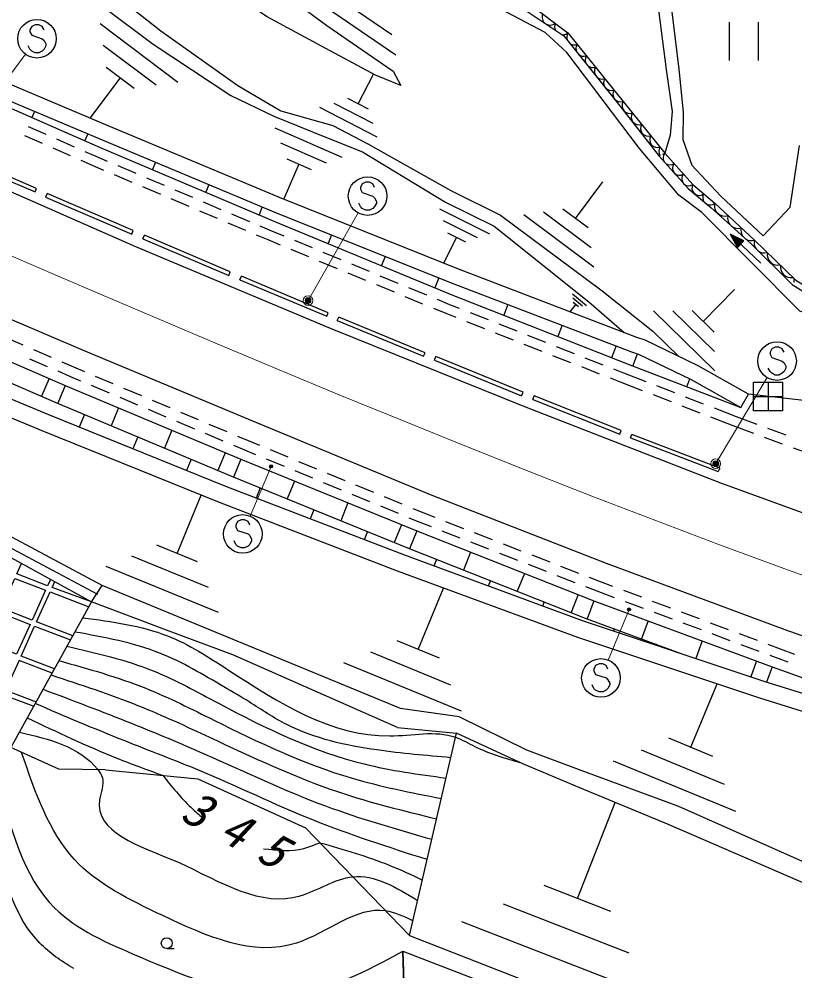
# Model space of a CAD drawing. Units: millimetres at full size, sheet at 1:1000; details may follow other scales. Extents: x 40000 to 680000, y 20000 to 380000.
# Drawn here: x 101730 to 141962, y 263016 to 312389 of the extents above; entities that cross this region are included whole.
import ezdxf

# ---------------------------------------------------------------- set-up
doc = ezdxf.new("R2010")
doc.units = ezdxf.units.MM
doc.header["$LTSCALE"] = 1000
doc.header["$PDMODE"] = 32
doc.header["$PDSIZE"] = 500
doc.linetypes.add('CHAIN', pattern=[18.5, 12, -1.5, 3.5, -1.5])
for name, color, linetype, lineweight in [('M-BGD', 7, 'Continuous', 25), ('M-BMK', 2, 'CHAIN', 13), ('M-STR-HTXT', 7, 'Continuous', 13), ('M-STR-STRC', 7, 'Continuous', 25)]:
    doc.layers.add(name, color=color, linetype=linetype, lineweight=lineweight)
doc.styles.add('ＭＳ ゴシック', font='')
doc.styles.get('ＭＳ ゴシック').set_extended_font_data('MS Gothic')

msp = doc.modelspace()

# ---------------------------------------------------------------- linework, layer by layer
at = {"layer": 'M-BGD'}
for p, q in [((121262, 310523), (117298, 313229)), ((118365, 313430), (121061, 311590)), ((105936, 312154), (109970, 309116)), ((138552, 312234), (138552, 310234)), ((140052, 312234), (140052, 310234)), ((108839, 308957), (106095, 311022)), ((106255, 309891), (107707, 308797)), ((106981, 309344), (105402, 307246)), ((119306, 307989), (120103, 309537)), ((119842, 307713), (118770, 308265)), ((102529, 307601), (102398, 307290)), ((120305, 306269), (117326, 307802)), ((118048, 308033), (120073, 306991)), ((102210, 306813), (103125, 306410)), ((114994, 306744), (118474, 305219)), ((118002, 306860), (119818, 305925)), ((102009, 306355), (102925, 305952)), ((103674, 306168), (104589, 305766)), ((105293, 306436), (105145, 306085)), ((117666, 306243), (119546, 305507)), ((103474, 305710), (104389, 305307)), ((117674, 304906), (115307, 305943)), ((98122, 305321), (102563, 303424)), ((102641, 303608), (98201, 305505)), ((105139, 305524), (105713, 305271)), ((105713, 305271), (106307, 305019)), ((115620, 305142), (116873, 304593)), ((104938, 305066), (105514, 304812)), ((105514, 304812), (106111, 304559)), ((106859, 304785), (107780, 304394)), ((108809, 304963), (108650, 304584)), ((116246, 304867), (115453, 303057)), ((106663, 304324), (107584, 303934)), ((108332, 304159), (109253, 303769)), ((108136, 303699), (109057, 303309)), ((111576, 303805), (111411, 303411)), ((130590, 302043), (132008, 303937)), ((102563, 303424), (102641, 303608)), ((103185, 303334), (103106, 303150)), ((103106, 303150), (107573, 301233)), ((107652, 301417), (103185, 303334)), ((109805, 303534), (110725, 303144)), ((109609, 303074), (110530, 302684)), ((111278, 302909), (112198, 302518)), ((111082, 302449), (112002, 302058)), ((112750, 302284), (113671, 301893)), ((114344, 302648), (114173, 302238)), ((123526, 302542), (126126, 301256)), ((131538, 299514), (127896, 302241)), ((128915, 302388), (131392, 300533)), ((131245, 301552), (129934, 302534)), ((112555, 301824), (113475, 301433)), ((125504, 301046), (123737, 301920)), ((107573, 301233), (107652, 301417)), ((108154, 300990), (108232, 301174)), ((112683, 299279), (108232, 301174)), ((114027, 301199), (114624, 300946)), ((114223, 301659), (114818, 301407)), ((114818, 301407), (115456, 301142)), ((117932, 301194), (117753, 300746)), ((123947, 301298), (124883, 300836)), ((140184, 299722), (138608, 301224)), ((108154, 300990), (112604, 299095)), ((114624, 300946), (115266, 300680)), ((116011, 300913), (116935, 300531)), ((124415, 301067), (123747, 299715)), ((115821, 300451), (116745, 300068)), ((117489, 300301), (118413, 299919)), ((117299, 299839), (118223, 299456)), ((120717, 300077), (120525, 299598)), ((112604, 299095), (112683, 299279)), ((118777, 299227), (119701, 298845)), ((118968, 299689), (119892, 299307)), ((113181, 298870), (113258, 299054)), ((113181, 298870), (117681, 296973)), ((117759, 297157), (113258, 299054)), ((120446, 299078), (121370, 298695)), ((123501, 298959), (123296, 298450)), ((120256, 298615), (121180, 298233)), ((121925, 298466), (122849, 298084)), ((137207, 296709), (138826, 298363)), ((121734, 298004), (122658, 297621)), ((123403, 297854), (124042, 297590)), ((130423, 298128), (131158, 297526)), ((130944, 297505), (130444, 297914)), ((123213, 297392), (123855, 297126)), ((124042, 297590), (124558, 297387)), ((127082, 297576), (126871, 297024)), ((130598, 297592), (130285, 297209)), ((130466, 297700), (130731, 297484)), ((137802, 294135), (134621, 297247)), ((135628, 297258), (137791, 295142)), ((137780, 296149), (136635, 297269)), ((117681, 296973), (117759, 297157)), ((118228, 296747), (118304, 296932)), ((118228, 296747), (122710, 294899)), ((122787, 295084), (118304, 296932)), ((123855, 297126), (124373, 296922)), ((125116, 297167), (126047, 296801)), ((94553, 296454), (103633, 292502)), ((124932, 296703), (125862, 296336)), ((126605, 296581), (127536, 296215)), ((129884, 296505), (129662, 295923)), ((101003, 295882), (101921, 295486)), ((126420, 296117), (127351, 295751)), ((128094, 295996), (129024, 295630)), ((102472, 295248), (103390, 294851)), ((127909, 295531), (128840, 295165)), ((129583, 295410), (130513, 295044)), ((132686, 295434), (132453, 294823)), ((102266, 294770), (103184, 294374)), ((122710, 294899), (122787, 295084)), ((123272, 294698), (123347, 294883)), ((127865, 293034), (123347, 294883)), ((129398, 294945), (130329, 294579)), ((131072, 294824), (132002, 294458)), ((133548, 294393), (133789, 295022)), ((103941, 294613), (104559, 294347)), ((104559, 294347), (105126, 294107)), ((123272, 294698), (127789, 292849)), ((130887, 294359), (131818, 293993)), ((103735, 294136), (104354, 293869)), ((104354, 293869), (104924, 293628)), ((105679, 293874), (106601, 293485)), ((132376, 293774), (132895, 293570)), ((132561, 294238), (133077, 294035)), ((133077, 294035), (134223, 293591)), ((103300, 293738), (102901, 292821)), ((104121, 293380), (103734, 292458)), ((105477, 293395), (106398, 293006)), ((132895, 293570), (134043, 293124)), ((134782, 293374), (135714, 293012)), ((136348, 293318), (136508, 293733)), ((136579, 293699), (139158, 292239)), ((140564, 293562), (140564, 292062)), ((107153, 293251), (108075, 292862)), ((127789, 292849), (127865, 293034)), ((128363, 292657), (128437, 292843)), ((132955, 291047), (128437, 292843)), ((134603, 292907), (135535, 292546)), ((136274, 292795), (137206, 292434)), ((139158, 292239), (139552, 292935)), ((143026, 292529), (139552, 292935)), ((139814, 292812), (141314, 292811)), ((103632, 292501), (112742, 288678)), ((106951, 292772), (107872, 292383)), ((108627, 292629), (109549, 292240)), ((128363, 292657), (132882, 290861)), ((136095, 292329), (137027, 291967)), ((105117, 291878), (104844, 291227)), ((106887, 292219), (106500, 291297)), ((108425, 292150), (109346, 291761)), ((110101, 292007), (111023, 291618)), ((137766, 292217), (138912, 291773)), ((139149, 292242), (139149, 292243)), ((109899, 291528), (110820, 291139)), ((111575, 291385), (112497, 290996)), ((137586, 291750), (138735, 291305)), ((138735, 291305), (139804, 290913)), ((138912, 291773), (139978, 291382)), ((109654, 291058), (109267, 290136)), ((111373, 290906), (112294, 290517)), ((132882, 290861), (132955, 291047)), ((133439, 290661), (133511, 290847)), ((138058, 289101), (133511, 290847)), ((140541, 291176), (141480, 290832)), ((107884, 290717), (107625, 290100)), ((113049, 290762), (113617, 290523)), ((113617, 290523), (114190, 290287)), ((133439, 290661), (137986, 288914)), ((140367, 290707), (141306, 290363)), ((106039, 283001), (93342, 289818)), ((112420, 289898), (112033, 288975)), ((112847, 290283), (113417, 290043)), ((113417, 290043), (113993, 289805)), ((114745, 290058), (115669, 289677)), ((141869, 290157), (142808, 289813)), ((110650, 289556), (110405, 288973)), ((113229, 289558), (112851, 288632)), ((114548, 289576), (115472, 289195)), ((116224, 289448), (117148, 289067)), ((93105, 288960), (105487, 282159)), ((93184, 289291), (105796, 282555)), ((116027, 288966), (116951, 288585)), ((117703, 288838), (118627, 288457)), ((138058, 289101), (137986, 288914)), ((112742, 288677), (121871, 284959)), ((116007, 288427), (115630, 287501)), ((117506, 288356), (118431, 287975)), ((114241, 288066), (114026, 287538)), ((119182, 288228), (120106, 287847)), ((109931, 284664), (111178, 287694)), ((118985, 287746), (119910, 287365)), ((120661, 287618), (121586, 287237)), ((117019, 286935), (116826, 286461)), ((118786, 287295), (118408, 286369)), ((120464, 287136), (121389, 286755)), ((122140, 287008), (122713, 286772)), ((121944, 286526), (122520, 286289)), ((122713, 286772), (123282, 286551)), ((121564, 286164), (121187, 285238)), ((122520, 286289), (123093, 286066)), ((123841, 286333), (124773, 285971)), ((119798, 285804), (119627, 285385)), ((122350, 285844), (121983, 284914)), ((123652, 285849), (124584, 285487)), ((125332, 285754), (126265, 285392)), ((110979, 284233), (108882, 285096)), ((121870, 284958), (131086, 281316)), ((125143, 285270), (126076, 284907)), ((126824, 285175), (127756, 284812)), ((107566, 284548), (111528, 282917)), ((125140, 284741), (124773, 283811)), ((126635, 284690), (127567, 284328)), ((128315, 284595), (129247, 284233)), ((112076, 281601), (106250, 283999)), ((123378, 284362), (123242, 284019)), ((128126, 284111), (129058, 283749)), ((129807, 284016), (130739, 283654)), ((127930, 283638), (127563, 282708)), ((129618, 283531), (130550, 283169)), ((131298, 283436), (131867, 283215)), ((105487, 282159), (106039, 283001)), ((126168, 283260), (126058, 282981)), ((131109, 282952), (131682, 282729)), ((131867, 283215), (132506, 282976)), ((122431, 279692), (123737, 282866)), ((130720, 282535), (130353, 281605)), ((131682, 282729), (132593, 282391)), ((133068, 282765), (134004, 282414)), ((105487, 282159), (101303, 274599)), ((128958, 282157), (128873, 281942)), ((131532, 282215), (131185, 281277)), ((133156, 282182), (134093, 281834)), ((134566, 282204), (135503, 281853)), ((134655, 281625), (135593, 281277)), ((136064, 281642), (137001, 281292)), ((131085, 281314), (136155, 279439)), ((134346, 281174), (133999, 280236)), ((136155, 281068), (137093, 280720)), ((137563, 281081), (138499, 280730)), ((132592, 280757), (132549, 280641)), ((137655, 280511), (138593, 280163)), ((139061, 280520), (139997, 280169)), ((123529, 279240), (121332, 280144)), ((137159, 280134), (136820, 279217)), ((139155, 279954), (140093, 279606)), ((140559, 279958), (141198, 279719)), ((119953, 279570), (124104, 277861)), ((135406, 279716), (135397, 279692)), ((141198, 279719), (141938, 279450)), ((124678, 276483), (118575, 278995)), ((139973, 279093), (139668, 278267)), ((140655, 279397), (141592, 279049)), ((140778, 278795), (140492, 277994)), ((136563, 274616), (137926, 277907)), ((100933, 277345), (102490, 276745)), ((121353, 275644), (124416, 275343)), ((121977, 264848), (124416, 275343)), ((137702, 274144), (135424, 275087)), ((133992, 274494), (138296, 272712)), ((138889, 271280), (132560, 273901)), ((130690, 266769), (132632, 271760)), ((132418, 266096), (128962, 267441)), ((126829, 266503), (133356, 263963)), ((134294, 261830), (124695, 265565)), ((121977, 264848), (138779, 258311)), ((109396, 264173), (109771, 264182)), ((121638, 264035), (138129, 257709)), ((121638, 264035), (121749, 260022))]:
    msp.add_line(p, q, dxfattribs=at)
for points in [[(103768, 324262), (106830, 322668), (110857, 319169), (112060, 316930), (113919, 314860), (117687, 312046), (121136, 309691), (121531, 308948), (120205, 309474), (117856, 310737), (114560, 312514), (110308, 315461), (107756, 317295)], [(133357, 319662), (134888, 312856), (135292, 309776), (135591, 307600), (135497, 306362), (135220, 305434)], [(137133, 302358), (135945, 303259), (133906, 305668), (130129, 310650), (129015, 311692), (126353, 313099), (123969, 314588), (120278, 315516), (118461, 316726)], [(122859, 316228), (122538, 315760), (128000, 312830), (129972, 311523), (132805, 307981), (134919, 305284), (136416, 303592), (137608, 302614)], [(123062, 316449), (128232, 313146), (130184, 311666), (133054, 308112), (135220, 305434), (136671, 303815), (137801, 302834)], [(139552, 292935), (136950, 294409), (134194, 295728), (133767, 295877), (124571, 299392), (115451, 303051), (106351, 306858), (97316, 310667), (88322, 314593)], [(104317, 314944), (106658, 313694), (109074, 311784), (113070, 308949), (115298, 307636), (118002, 306860)], [(103967, 314250), (106152, 312987), (108683, 311082), (112708, 308416), (114940, 307358), (117666, 306243)], [(88002, 313860), (87876, 313677), (96879, 309711), (105945, 305734), (115022, 301878), (124176, 298086), (133319, 294481), (139158, 292239)], [(88002, 313860), (97000, 309932), (106041, 306121), (115148, 302311), (124280, 298647), (133492, 295126), (133889, 294987), (136579, 293699)], [(135563, 312894), (135945, 309789), (136157, 307558), (136143, 306148), (136617, 304802), (138109, 303223)], [(119818, 305925), (124111, 303498), (126700, 302224), (131959, 298287), (134593, 296202), (135924, 294900)], [(138109, 303223), (140311, 301146), (141720, 302628), (142205, 305837)], [(119546, 305507), (123836, 302898), (126358, 301651), (131271, 297722), (133109, 296128)], [(137801, 302834), (139857, 300921), (142001, 298840), (142951, 298249)], [(147406, 292352), (145204, 296636), (144426, 296533), (142221, 297237), (137133, 302358)], [(137608, 302614), (139693, 300723), (141823, 298619), (142917, 297934), (144980, 297537), (146365, 298032), (147993, 298857), (149457, 298898), (150830, 298562), (154840, 297679), (156895, 296982), (161490, 295997)], [(95048, 297329), (104121, 293380), (113229, 289558), (122350, 285844), (131532, 282215), (140778, 278795), (150015, 275493), (149805, 275085), (140421, 278016), (131006, 281156), (121674, 284597), (112448, 288145), (103277, 291863), (94108, 295667), (90133, 297249)], [(149537, 274225), (140145, 277160), (130708, 280307), (121357, 283755), (112117, 287308), (102935, 291030), (93769, 294833), (89772, 296424)], [(103358, 283328), (103208, 282996), (101620, 283608), (101864, 284149)], [(105487, 282159), (103441, 282906), (103578, 283208)], [(128056, 274476), (124552, 276190), (121502, 276637), (106039, 283001)], [(104516, 280405), (102640, 281129), (103339, 282678), (105346, 281904)], [(121353, 275644), (112817, 279413), (109510, 280646), (105487, 282159)], [(103565, 278686), (101838, 279352), (102537, 280901), (104394, 280185)], [(103443, 278466), (101735, 279124), (101036, 277575), (102613, 276967)], [(168371, 257599), (160992, 260861), (151223, 265036), (143292, 268279), (135936, 271538), (130885, 273415), (128056, 274476), (124552, 276190)], [(142785, 267406), (135445, 270594), (130811, 272523), (127848, 273759), (124416, 275343)], [(106209, 273455), (103799, 273475), (101303, 274599)], [(106209, 273455), (111002, 272973), (116587, 270439), (121977, 264848)], [(138696, 258234), (136936, 256605), (131082, 255645), (127165, 255971), (125023, 256705), (122263, 258524), (121749, 260022), (121638, 264035)]]:
    msp.add_lwpolyline(points, dxfattribs=at)
for points in [[(138608, 301224), (138986, 300532), (139317, 300880)], [(138673, 301161), (138995, 300586), (139264, 300868)], [(138739, 301099), (139004, 300639), (139211, 300856)], [(138804, 301037), (139014, 300692), (139159, 300844)], [(138869, 300975), (139023, 300745), (139106, 300832)], [(138956, 300892), (139032, 300799), (139053, 300820)], [(139814, 292062), (139814, 293562), (141314, 293561), (141314, 292061)], [(101517, 283380), (103105, 282768), (102406, 281219), (100818, 281831)], [(101604, 279442), (100016, 280054), (100715, 281603), (102303, 280991)]]:
    msp.add_lwpolyline(points, close=True, dxfattribs=at)
for centre, radius in [((114799, 289189), 75), ((114799, 289189), 45), ((114799, 289189), 15), ((133359, 281768), 75), ((133359, 281768), 45), ((133359, 281768), 15), ((109390, 264458), 285)]:
    msp.add_circle(centre, radius, dxfattribs=at)
for centre, radius, start, end in [((129273, 312493), 422, 157.6927, 234.6299), ((129273, 312493), 422, 238.3146, 307.9748), ((129924, 311999), 422, 157.6927, 207.7314), ((129924, 311999), 422, 265.2131, 299.97), ((130532, 311458), 406, 149.1404, 206.7815), ((130532, 311458), 406, 230.52, 288.6833), ((131011, 310866), 406, 149.1404, 209.4629), ((131011, 310866), 406, 227.8386, 288.6833), ((131489, 310273), 406, 149.1404, 213.3485), ((131489, 310273), 406, 223.953, 288.6833), ((131967, 309681), 406, 149.1404, 288.6833), ((132445, 309088), 406, 149.1404, 288.6833), ((132924, 308496), 406, 149.1404, 288.6833), ((133402, 307904), 406, 149.1404, 288.6833), ((133880, 307311), 406, 149.1404, 288.6833), ((134358, 306719), 406, 149.1404, 288.6833), ((134837, 306126), 406, 149.1404, 288.6833), ((134391, 306256), 406, 281.1111, 288.6833), ((134869, 305663), 406, 149.1404, 156.8134), ((135315, 305534), 406, 149.1404, 213.1714), ((135002, 305725), 364, 285.9753, 306.8766), ((135486, 305185), 364, 136.886, 212.2588), ((135486, 305185), 364, 230.7562, 306.8766), ((135969, 304646), 364, 136.886, 221.3971), ((135969, 304646), 364, 221.6179, 306.8766), ((136453, 304106), 364, 136.886, 306.8766), ((136997, 303620), 380, 149.0389, 309.0243), ((137562, 303129), 380, 149.0389, 217.2278), ((137562, 303129), 380, 243.9863, 309.0243), ((138321, 302706), 536, 166.1401, 287.9773), ((139006, 302068), 536, 166.1401, 227.2824), ((139006, 302068), 536, 228.3123, 287.9773), ((139692, 301430), 536, 166.1401, 215.6003), ((139692, 301430), 536, 239.9943, 287.9773), ((140377, 300792), 536, 166.1401, 217.5021), ((140377, 300792), 536, 233.2148, 285.5702), ((141063, 300155), 536, 168.6078, 283.1026), ((141748, 299517), 536, 171.1458, 280.5645), ((141218, 299634), 536, 281.6697, 287.9773), ((141903, 298996), 536, 166.1401, 172.6982), ((142433, 298879), 536, 173.7661, 195.4748)]:
    msp.add_arc(centre, radius, start, end, dxfattribs=at)
for points, knots in [([(105033, 281340), (106547, 281138), (108060, 280936), (109436, 280392), (110541, 279956), (111558, 279299), (112595, 278626), (115183, 276949), (117900, 275172), (120952, 275206), (122107, 275220), (123316, 275511), (124368, 275137), (124710, 275015), (125035, 274822), (125370, 274658), (126114, 274291), (126905, 274060), (127696, 273829)], [0, 0, 0, 0, 1, 1, 1, 2, 2, 2, 3, 3, 3, 4, 4, 4, 5, 5, 5, 6, 6, 6, 6]), ([(124122, 274079), (122846, 274188), (121569, 274296), (120287, 274480), (118676, 274711), (117056, 275062), (115621, 275791), (114944, 276136), (114308, 276565), (113662, 276970), (113229, 277240), (112789, 277496), (112350, 277754), (111279, 278384), (110204, 279030), (109059, 279487), (107651, 280049), (106137, 280323), (104622, 280597)], [0, 0, 0, 0, 1, 1, 1, 2, 2, 2, 3, 3, 3, 4, 4, 4, 5, 5, 5, 6, 6, 6, 6]), ([(104211, 279855), (105732, 279506), (107252, 279157), (108683, 278582), (109858, 278110), (110973, 277486), (112104, 276882), (114514, 275596), (116997, 274405), (119622, 273754), (121014, 273409), (122445, 273215), (123876, 273021)], [0, 0, 0, 0, 1, 1, 1, 2, 2, 2, 3, 3, 3, 4, 4, 4, 4]), ([(103800, 279112), (105324, 278687), (106847, 278262), (108306, 277677), (109517, 277191), (110683, 276595), (111858, 276010), (114164, 274862), (116503, 273755), (118957, 273028), (120485, 272575), (122058, 272269), (123630, 271963)], [0, 0, 0, 0, 1, 1, 1, 2, 2, 2, 3, 3, 3, 4, 4, 4, 4]), ([(103389, 278370), (104915, 277869), (106442, 277368), (107929, 276772), (109175, 276273), (110393, 275708), (111612, 275138), (113808, 274112), (116004, 273072), (118292, 272302), (119957, 271741), (121671, 271323), (123385, 270906)], [0, 0, 0, 0, 1, 1, 1, 2, 2, 2, 3, 3, 3, 4, 4, 4, 4]), ([(102978, 277627), (104507, 277050), (106036, 276473), (107553, 275867), (108833, 275355), (110104, 274823), (111367, 274266), (113446, 273348), (115501, 272365), (117628, 271575), (119430, 270906), (121284, 270377), (123139, 269848)], [0, 0, 0, 0, 1, 1, 1, 2, 2, 2, 3, 3, 3, 4, 4, 4, 4]), ([(122893, 268790), (120898, 269430), (118903, 270070), (116963, 270849), (114993, 271639), (113080, 272573), (111121, 273394), (109816, 273941), (108490, 274438), (107176, 274962), (105630, 275578), (104099, 276231), (102567, 276884)], [0, 0, 0, 0, 1, 1, 1, 2, 2, 2, 3, 3, 3, 4, 4, 4, 4]), ([(102156, 276142), (103691, 275414), (105225, 274687), (106799, 274057), (107591, 273740), (108393, 273447), (109195, 273155)], [0, 0, 0, 0, 1, 1, 1, 2, 2, 2, 2]), ([(101746, 275399), (103303, 275035), (104861, 274671), (105811, 273458), (105914, 273327), (106010, 273186), (106052, 273035), (106153, 272680), (105963, 272271), (105902, 271900), (105622, 270239), (107969, 269484), (109917, 268691), (112298, 267578), (114258, 266311), (116314, 266918), (117210, 267182), (118124, 267802), (119033, 267902), (120160, 268026), (121281, 267350), (122401, 266675)], [0, 0, 0, 0, 1, 1, 1, 2, 2, 2, 3, 3, 3, 4, 4, 4, 5, 5, 5, 6, 6, 6, 7, 7, 7, 7]), ([(122155, 265617), (121682, 265840), (121209, 266064), (120737, 266134), (119205, 266362), (117696, 264976), (116124, 264465), (113856, 263727), (111459, 264812), (109190, 265885), (107450, 266707), (105786, 267523), (104610, 268796), (103269, 270249), (102565, 272298), (101861, 274348)], [0, 0, 0, 0, 1, 1, 1, 2, 2, 2, 3, 3, 3, 4, 4, 4, 5, 5, 5, 5]), ([(109195, 273155), (109650, 272584), (110105, 272012), (110632, 271512), (110808, 271345), (110992, 271186), (111176, 271027)], [0, 0, 0, 0, 1, 1, 1, 2, 2, 2, 2]), ([(100619, 273012), (101270, 270471), (101920, 267931), (103569, 266292), (104707, 265161), (106322, 264459), (107960, 263761), (110608, 262632), (113318, 261513), (115917, 261802), (117865, 262019), (119752, 263027), (121638, 264035)], [0, 0, 0, 0, 1, 1, 1, 2, 2, 2, 3, 3, 3, 4, 4, 4, 4]), ([(104565, 263140), (103909, 263529), (103306, 263953), (102808, 264465), (101049, 266273), (100614, 269176), (100180, 272078)], [0, 0, 0, 0, 1, 1, 1, 2, 2, 2, 2]), ([(114413, 269357), (115125, 269280), (115836, 269203), (116504, 269372), (116784, 269442), (117056, 269556), (117328, 269670)], [0, 0, 0, 0, 1, 1, 1, 2, 2, 2, 2]), ([(117328, 269670), (118554, 269321), (119779, 268972), (120955, 268494), (121527, 268261), (122087, 267997), (122647, 267733)], [0, 0, 0, 0, 1, 1, 1, 2, 2, 2, 2])]:
    msp.add_open_spline(points, degree=3, knots=knots, dxfattribs=at)
at = {"layer": 'M-BMK'}
msp.add_lwpolyline([(76780, 310965), (79972, 309540), (83165, 308116), (86359, 306695), (89554, 305277), (92751, 303863), (95951, 302456), (99154, 301055), (102360, 299661), (105570, 298277), (108784, 296902), (112003, 295539), (115226, 294187), (118456, 292849), (121691, 291525), (124933, 290217), (128181, 288925), (131436, 287650), (134699, 286395), (137969, 285159), (141247, 283945), (144533, 282753)], dxfattribs=at)
at = {"layer": 'M-STR-HTXT'}
for p, q in [((98351, 305565), (102064, 310563)), ((116790, 297917), (119308, 302335)), ((137933, 289455), (140522, 293793)), ((113717, 286607), (114799, 289189)), ((132281, 279140), (133359, 281768))]:
    msp.add_line(p, q, dxfattribs=at)
for centre, radius in [((116715, 297786), 150), ((116715, 297786), 120), ((116715, 297786), 90), ((116715, 297786), 60), ((116715, 297786), 30), ((116715, 297786), 20), ((137856, 289327), 150), ((137856, 289327), 120), ((137856, 289327), 90), ((137856, 289327), 60), ((137856, 289327), 30), ((137856, 289327), 20)]:
    msp.add_circle(centre, radius, dxfattribs=at)
for p in [(116715, 297786), (137856, 289327)]:
    msp.add_point(p, dxfattribs=at)
at = {"layer": 'M-STR-STRC'}
for p, q in [((102570, 312095), (102389, 312004)), ((102752, 312095), (102570, 312095)), ((102934, 312004), (102752, 312095)), ((102389, 312004), (102298, 311822)), ((102298, 311822), (102298, 311731)), ((102298, 311731), (102389, 311549)), ((102389, 311549), (102934, 311367)), ((103025, 311822), (102934, 312004)), ((102934, 311367), (103025, 311276)), ((103025, 311276), (103116, 311095)), ((103116, 311095), (103116, 311004)), ((102298, 310822), (102207, 311004)), ((102389, 310731), (102298, 310822)), ((102570, 310640), (102389, 310731)), ((102752, 310640), (102570, 310640)), ((102934, 310731), (102752, 310640)), ((103025, 310822), (102934, 310731)), ((103116, 311004), (103025, 310822)), ((119530, 303841), (119440, 303659)), ((119440, 303659), (119440, 303569)), ((119712, 303932), (119530, 303841)), ((119894, 303932), (119712, 303932)), ((120076, 303841), (119894, 303932)), ((120167, 303659), (120076, 303841)), ((119440, 303569), (119530, 303387)), ((119530, 303387), (120076, 303205)), ((120076, 303205), (120167, 303114)), ((119440, 302659), (119349, 302841)), ((119530, 302569), (119440, 302659)), ((120167, 302659), (120076, 302569)), ((120167, 303114), (120258, 302932)), ((120258, 302841), (120167, 302659)), ((120258, 302932), (120258, 302841)), ((119712, 302478), (119530, 302569)), ((119894, 302478), (119712, 302478)), ((120076, 302569), (119894, 302478)), ((140761, 295287), (140670, 295105)), ((140943, 295377), (140761, 295287)), ((141125, 295377), (140943, 295377)), ((141307, 295287), (141125, 295377)), ((141398, 295105), (141307, 295287)), ((140670, 295105), (140670, 295014)), ((140670, 295014), (140761, 294832)), ((140761, 294832), (141307, 294650)), ((140670, 294105), (140580, 294287)), ((141307, 294650), (141398, 294559)), ((141398, 294559), (141489, 294377)), ((141489, 294287), (141398, 294105)), ((141489, 294377), (141489, 294287)), ((140761, 294014), (140670, 294105)), ((140943, 293923), (140761, 294014)), ((141125, 293923), (140943, 293923)), ((141307, 294014), (141125, 293923)), ((141398, 294105), (141307, 294014)), ((138102, 288341), (143454, 286383)), ((113240, 286412), (113058, 286321)), ((113421, 286412), (113240, 286412)), ((113603, 286321), (113421, 286412)), ((113058, 286321), (112967, 286139)), ((112967, 286139), (112967, 286049)), ((112967, 286049), (113058, 285867)), ((113058, 285867), (113603, 285685)), ((113694, 286139), (113603, 286321)), ((113603, 285685), (113694, 285594)), ((113694, 285594), (113785, 285412)), ((113785, 285412), (113785, 285321)), ((112967, 285139), (112876, 285321)), ((113058, 285049), (112967, 285139)), ((113240, 284958), (113058, 285049)), ((113421, 284958), (113240, 284958)), ((113603, 285049), (113421, 284958)), ((113694, 285139), (113603, 285049)), ((113785, 285321), (113694, 285139)), ((131628, 278851), (131537, 278670)), ((131537, 278670), (131537, 278579)), ((131537, 278579), (131628, 278397)), ((131810, 278942), (131628, 278851)), ((131992, 278942), (131810, 278942)), ((132174, 278851), (131992, 278942)), ((132265, 278670), (132174, 278851)), ((131628, 278397), (132174, 278215)), ((132174, 278215), (132265, 278124)), ((132265, 278124), (132355, 277942)), ((131537, 277670), (131446, 277851)), ((131628, 277579), (131537, 277670)), ((131810, 277488), (131628, 277579)), ((131992, 277488), (131810, 277488)), ((132174, 277579), (131992, 277488)), ((132265, 277670), (132174, 277579)), ((132355, 277851), (132265, 277670)), ((132355, 277942), (132355, 277851))]:
    msp.add_line(p, q, dxfattribs=at)
for points in [[(77323, 314008), (107768, 300591), (117858, 296362), (127930, 292299), (138102, 288341)], [(74867, 308533), (82596, 305066), (95781, 299176), (105053, 295212), (114042, 291464), (123137, 287690), (132167, 284172), (141432, 280727), (150762, 277419), (154432, 276196), (164056, 273127)]]:
    msp.add_lwpolyline(points, dxfattribs=at)
for centre in [(102661, 311367), (119803, 303205), (141034, 294650), (113331, 285685), (131901, 278215)]:
    msp.add_circle(centre, 1000, dxfattribs=at)

# ---------------------------------------------------------------- texts
at = {"layer": 'M-BGD', "insert": (109980, 270880), "char_height": 1833, "attachment_point": 7, "rotation": 332.077, "style": 'ＭＳ ゴシック'}
msp.add_mtext('\\T1.79;\\Q15;345', dxfattribs=at)

doc.saveas('drawing.dxf')
